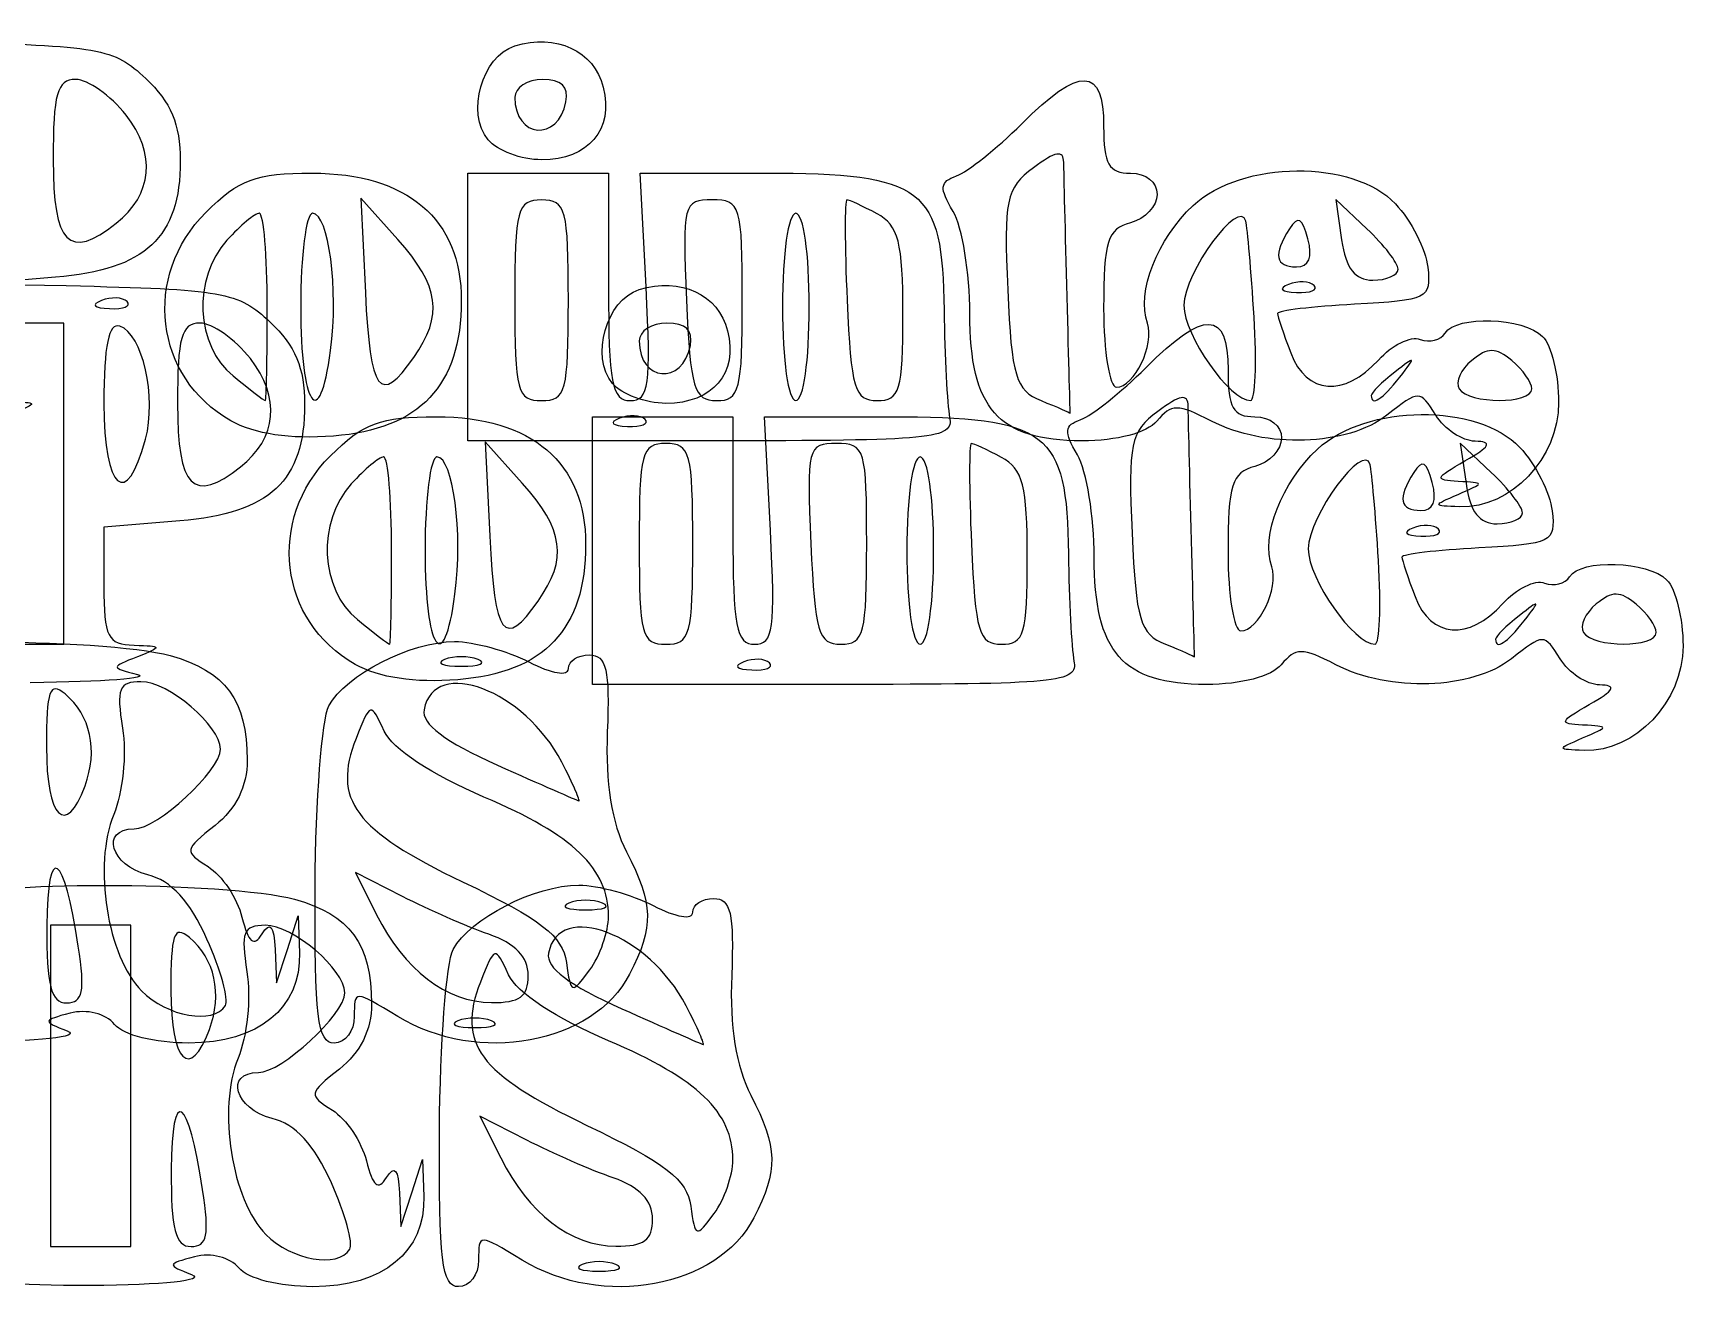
# Model space of a CAD drawing. Extents: x 0.12 to 3.39, y 0.54 to 2.4.
# Drawn here: x 1.0027 to 1.4137, y 0.6991 to 1.0169 of the extents above; entities that cross this region are included whole.
import ezdxf

# ---------------------------------------------------------------- set-up
doc = ezdxf.new("R2010")
doc.units = 0
doc.layers.get('0').update_dxf_attribs({"linetype": 'CONTINUOUS'})

msp = doc.modelspace()

# ---------------------------------------------------------------- linework, layer by layer
at = {"color": 7}
for p, q in [((1.135421, 0.999808), (1.135421, 0.999808)), ((1.116046, 0.990321), (1.116046, 0.990321)), ((1.11101, 0.948698), (1.11101, 0.982031)), ((1.11101, 0.982031), (1.12851, 0.982031)), ((1.12851, 0.982031), (1.14601, 0.982031)), ((1.14601, 0.982031), (1.14601, 0.953698)), ((1.155359, 0.953698), (1.153872, 0.982031)), ((1.153872, 0.982031), (1.184941, 0.982031)), ((1.09351, 0.965535), (1.084344, 0.975811)), ((1.084344, 0.975811), (1.08545, 0.952254)), ((1.334914, 0.968162), (1.327152, 0.975455)), ((1.327152, 0.975455), (1.328626, 0.96541)), ((1.02337, 0.969531), (1.02337, 0.969531)), ((1.320236, 0.965647), (1.320236, 0.965647)), ((1.342677, 0.958117), (1.342677, 0.958117)), ((1.008231, 0.956106), (0.989344, 0.954539)), ((1.321774, 0.954046), (1.321774, 0.954045)), ((1.026084, 0.950032), (1.026084, 0.950032)), ((1.13601, 0.950365), (1.13601, 0.950365)), ((1.179343, 0.950365), (1.179343, 0.950365)), ((1.260247, 0.951198), (1.260247, 0.951198)), ((1.061011, 0.948698), (1.06101, 0.948698)), ((1.11101, 0.915365), (1.11101, 0.948698)), ((1.11101, 0.948698), (1.11101, 0.948698)), ((1.19601, 0.948698), (1.19601, 0.948698)), ((1.219344, 0.946914), (1.219343, 0.946914)), ((1.306814, 0.946198), (1.306814, 0.946198)), ((1.01032, 0.944685), (1.00032, 0.944685)), ((1.01032, 0.904685), (1.01032, 0.944685)), ((1.076796, 0.937865), (1.076796, 0.937865)), ((1.166397, 0.939128), (1.166397, 0.939128)), ((1.097488, 0.936106), (1.097488, 0.936106)), ((1.147022, 0.929641), (1.147022, 0.929641)), ((1.343102, 0.931198), (1.343102, 0.931198)), ((1.37601, 0.92829), (1.37601, 0.92829)), ((1.141986, 0.888018), (1.141986, 0.921351)), ((1.141986, 0.921351), (1.159486, 0.921351)), ((1.155107, 0.920712), (1.155107, 0.920712)), ((1.159486, 0.921351), (1.176986, 0.921351)), ((1.176986, 0.921351), (1.176986, 0.893018)), ((1.186335, 0.893018), (1.184848, 0.921351)), ((1.184848, 0.921351), (1.215917, 0.921351)), ((1.051927, 0.920369), (1.051927, 0.920369)), ((1.030683, 0.915735), (1.030683, 0.915735)), ((1.171548, 0.915365), (1.11101, 0.915365)), ((1.124486, 0.904855), (1.11532, 0.915131)), ((1.11532, 0.915131), (1.116426, 0.891574)), ((1.36589, 0.907482), (1.358128, 0.914775)), ((1.358128, 0.914775), (1.359602, 0.90473)), ((1.054346, 0.908851), (1.054346, 0.908851)), ((1.01032, 0.864685), (1.01032, 0.904685)), ((1.01032, 0.904685), (1.01032, 0.904685)), ((1.351212, 0.904967), (1.351212, 0.904967)), ((1.357677, 0.902032), (1.357677, 0.902031)), ((1.373653, 0.897437), (1.373653, 0.897437)), ((1.039207, 0.895426), (1.02032, 0.893859)), ((1.02032, 0.893859), (1.02032, 0.879272)), ((1.35275, 0.893366), (1.35275, 0.893365)), ((1.091987, 0.888018), (1.091986, 0.888018)), ((1.141986, 0.854685), (1.141986, 0.888018)), ((1.141986, 0.888018), (1.141986, 0.888018)), ((1.166986, 0.889685), (1.166986, 0.889685)), ((1.21032, 0.889685), (1.21032, 0.889685)), ((1.226986, 0.888018), (1.226986, 0.888018)), ((1.291223, 0.890518), (1.291224, 0.890518)), ((1.25032, 0.886234), (1.25032, 0.886234)), ((1.33779, 0.885518), (1.33779, 0.885518)), ((1.107772, 0.877185), (1.107772, 0.877185)), ((1.128464, 0.875426), (1.128464, 0.875426)), ((1.374078, 0.870518), (1.374078, 0.870518)), ((1.406986, 0.86761), (1.406986, 0.86761)), ((1.00032, 0.864685), (1.01032, 0.864685)), ((1.082904, 0.859689), (1.082904, 0.859689)), ((1.11351, 0.860906), (1.11351, 0.860906)), ((1.186084, 0.860032), (1.186084, 0.860032)), ((1.202525, 0.854685), (1.141986, 0.854685)), ((1.388654, 0.841352), (1.388653, 0.841351)), ((1.13436, 0.835333), (1.13436, 0.835333)), ((1.01562, 0.829407), (1.01562, 0.829407)), ((1.094686, 0.801857), (1.082949, 0.807841)), ((1.082949, 0.807841), (1.088173, 0.797436)), ((1.072931, 0.804385), (1.072931, 0.804383)), ((1.144486, 0.800226), (1.144486, 0.800226)), ((1.016987, 0.794685), (1.006987, 0.794685)), ((1.006987, 0.794685), (1.006987, 0.754685)), ((1.026987, 0.794685), (1.016987, 0.794685)), ((1.026987, 0.754685), (1.026987, 0.794685)), ((1.06601, 0.788698), (1.068679, 0.797031)), ((1.068679, 0.797031), (1.069011, 0.787865)), ((1.14601, 0.796927), (1.14601, 0.796927)), ((1.013937, 0.789531), (1.013937, 0.789531)), ((1.062958, 0.788698), (1.063341, 0.780365)), ((1.063341, 0.780365), (1.06601, 0.788698)), ((1.12601, 0.782205), (1.12601, 0.782205)), ((1.050586, 0.774679), (1.050586, 0.774679)), ((1.165336, 0.774653), (1.165336, 0.774653)), ((1.046596, 0.768727), (1.046596, 0.768727)), ((1.116844, 0.770906), (1.116844, 0.770906)), ((1.006987, 0.754685), (1.006987, 0.714685)), ((1.026987, 0.714685), (1.026987, 0.754685)), ((1.026987, 0.754685), (1.026987, 0.754685)), ((1.125662, 0.741177), (1.113925, 0.747161)), ((1.113925, 0.747161), (1.119149, 0.736756)), ((1.103907, 0.743705), (1.103907, 0.743703)), ((1.096987, 0.728018), (1.099655, 0.736351)), ((1.099655, 0.736351), (1.099988, 0.727185)), ((1.176986, 0.736247), (1.176986, 0.736247)), ((1.044913, 0.728851), (1.044913, 0.728851)), ((1.093934, 0.728018), (1.094318, 0.719685)), ((1.094318, 0.719685), (1.096987, 0.728018)), ((1.156986, 0.721525), (1.156986, 0.721525)), ((1.006987, 0.714685), (1.016987, 0.714685)), ((1.016987, 0.714685), (1.026987, 0.714685)), ((1.081563, 0.713999), (1.081563, 0.713999)), ((1.14782, 0.710226), (1.14782, 0.710226))]:
    msp.add_line(p, q, dxfattribs=at)
for points in [[(1.122685, 1.013701), (1.132877, 1.016936), (1.142438, 1.012478), (1.144708, 1.003433)], [(0.979911, 1.014692), (1.019325, 1.013765), (1.022719, 1.013159), (1.030744, 1.005617)], [(1.116046, 0.990321), (1.110467, 0.997044), (1.114455, 1.011089), (1.122685, 1.013701)], [(1.248844, 0.994234), (1.263477, 1.008821), (1.269344, 1.008668), (1.269344, 0.993698)], [(1.013268, 1.005365), (1.008657, 1.005365), (1.007677, 1.001861), (1.007677, 0.985365)], [(1.025827, 0.996508), (1.021995, 1.001379), (1.016344, 1.005365), (1.013268, 1.005365)], [(1.030744, 1.005617), (1.036995, 0.999743), (1.039344, 0.994153), (1.039344, 0.985153)], [(1.129588, 1.005365), (1.125787, 1.005365), (1.122677, 1.003365), (1.122677, 1.00092)], [(1.144708, 1.003433), (1.147358, 0.992873), (1.140973, 0.985365), (1.129344, 0.985365)], [(1.135421, 0.999808), (1.136148, 1.003555), (1.134248, 1.005365), (1.129588, 1.005365)], [(1.122677, 1.00092), (1.122677, 0.990711), (1.133474, 0.989769), (1.135421, 0.999808)], [(1.02337, 0.969531), (1.032459, 0.976677), (1.03339, 0.986893), (1.025827, 0.996508)], [(1.232677, 0.981336), (1.235427, 0.982308), (1.242702, 0.988112), (1.248844, 0.994234)], [(1.269344, 0.993698), (1.269344, 0.984254), (1.270613, 0.982032), (1.27601, 0.982032)], [(1.129344, 0.985365), (1.124292, 0.985365), (1.118309, 0.987595), (1.116046, 0.990321)], [(1.259414, 0.984687), (1.259358, 0.987847), (1.257327, 0.987492), (1.251844, 0.983365)], [(1.007677, 0.985365), (1.007677, 0.964233), (1.011597, 0.960277), (1.02337, 0.969531)], [(1.039344, 0.985153), (1.039344, 0.96601), (1.030734, 0.957972), (1.008231, 0.956106)], [(1.251844, 0.983365), (1.245041, 0.978246), (1.244446, 0.975423), (1.245447, 0.953002)], [(1.260247, 0.951198), (1.259827, 0.96724), (1.259453, 0.98231), (1.259414, 0.984687)], [(1.291632, 0.973982), (1.303815, 0.985273), (1.331582, 0.985509), (1.342009, 0.974409)], [(1.045754, 0.972288), (1.053925, 0.980459), (1.058187, 0.982031), (1.072165, 0.982031)], [(1.072165, 0.982031), (1.095934, 0.982031), (1.109344, 0.97057), (1.109344, 0.950254)], [(1.184941, 0.982031), (1.224613, 0.982031), (1.229223, 0.978504), (1.229598, 0.947865)], [(1.231844, 0.972512), (1.228385, 0.97837), (1.228526, 0.979869), (1.232677, 0.981336)], [(1.27601, 0.982032), (1.279888, 0.982032), (1.282677, 0.979809), (1.282677, 0.976719)], [(1.129344, 0.975365), (1.123269, 0.975365), (1.122677, 0.973143), (1.122677, 0.950365)], [(1.13601, 0.950365), (1.13601, 0.973143), (1.135418, 0.975365), (1.129344, 0.975365)], [(1.171843, 0.975373), (1.164634, 0.975379), (1.164386, 0.974411), (1.16544, 0.950373)], [(1.179343, 0.950365), (1.179343, 0.974066), (1.178953, 0.975365), (1.171843, 0.975373)], [(1.205396, 0.975373), (1.204817, 0.975376), (1.204837, 0.964127), (1.20544, 0.950373)], [(1.212896, 0.971914), (1.20935, 0.973812), (1.205975, 0.975368), (1.205396, 0.975373)], [(1.282677, 0.976719), (1.282677, 0.973798), (1.279677, 0.970623), (1.27601, 0.969664)], [(1.304749, 0.970088), (1.303213, 0.976132), (1.289344, 0.957253), (1.289344, 0.949118)], [(1.342009, 0.974409), (1.345948, 0.970217), (1.349584, 0.963092), (1.35009, 0.958576)], [(1.051927, 0.920369), (1.032874, 0.931111), (1.029867, 0.956401), (1.045754, 0.972288)], [(1.059027, 0.972031), (1.057936, 0.972031), (1.054311, 0.969012), (1.050971, 0.965322)], [(1.06101, 0.948698), (1.06101, 0.961531), (1.060118, 0.972031), (1.059027, 0.972031)], [(1.072299, 0.972031), (1.070673, 0.972031), (1.069344, 0.961531), (1.069344, 0.948698)], [(1.076796, 0.937865), (1.078823, 0.953097), (1.07633, 0.972031), (1.072299, 0.972031)], [(1.192677, 0.972031), (1.190772, 0.972031), (1.189343, 0.962031), (1.189343, 0.948698)], [(1.19601, 0.948698), (1.19601, 0.962031), (1.194582, 0.972031), (1.192677, 0.972031)], [(1.219343, 0.946914), (1.219343, 0.964808), (1.21825, 0.969049), (1.212896, 0.971914)], [(1.23601, 0.947077), (1.23601, 0.957185), (1.234135, 0.968631), (1.231844, 0.972512)], [(1.280234, 0.944675), (1.277502, 0.952313), (1.282715, 0.965719), (1.291632, 0.973982)], [(1.306814, 0.946198), (1.306105, 0.957656), (1.305177, 0.968407), (1.304749, 0.970088)], [(1.320236, 0.965647), (1.318854, 0.970929), (1.317743, 0.971529), (1.315599, 0.968147)], [(1.27601, 0.969664), (1.270296, 0.96817), (1.269344, 0.965117), (1.269344, 0.948309)], [(1.315599, 0.968147), (1.311492, 0.961669), (1.312048, 0.958698), (1.317365, 0.958698)], [(1.342677, 0.958117), (1.342677, 0.959631), (1.339184, 0.964151), (1.334914, 0.968162)], [(1.050971, 0.965322), (1.04237, 0.955817), (1.043121, 0.939099), (1.052491, 0.931512)], [(1.097488, 0.936106), (1.104912, 0.946706), (1.103949, 0.953834), (1.09351, 0.965535)], [(1.317365, 0.958698), (1.320475, 0.958698), (1.321441, 0.961037), (1.320236, 0.965647)], [(1.328626, 0.96541), (1.329668, 0.958309), (1.331944, 0.955365), (1.336388, 0.955365)], [(1.35009, 0.958576), (1.350962, 0.950793), (1.350012, 0.950313), (1.331844, 0.949365)], [(1.336388, 0.955365), (1.339847, 0.955365), (1.342677, 0.956603), (1.342677, 0.958117)], [(0.973654, 0.951564), (0.970126, 0.953993), (0.981092, 0.954714), (1.010887, 0.954012)], [(1.010887, 0.954012), (1.050301, 0.953085), (1.053695, 0.952479), (1.061721, 0.944937)], [(1.14601, 0.953698), (1.14601, 0.929764), (1.146851, 0.925365), (1.151428, 0.925365)], [(1.151428, 0.925365), (1.156122, 0.925365), (1.156647, 0.929154), (1.155359, 0.953698)], [(1.153661, 0.953021), (1.163853, 0.956256), (1.173414, 0.951798), (1.175684, 0.942753)], [(1.315385, 0.954309), (1.312726, 0.953244), (1.313516, 0.952455), (1.317399, 0.952295)], [(1.321774, 0.954045), (1.320666, 0.955153), (1.317791, 0.955271), (1.315385, 0.954309)], [(1.317399, 0.952295), (1.320913, 0.95215), (1.322882, 0.952938), (1.321774, 0.954046)], [(1.019695, 0.950295), (1.017036, 0.949231), (1.017826, 0.948441), (1.021709, 0.948281)], [(1.026084, 0.950032), (1.024976, 0.95114), (1.022101, 0.951258), (1.019695, 0.950295)], [(1.021709, 0.948281), (1.025223, 0.948137), (1.027191, 0.948925), (1.026084, 0.950032)], [(1.109344, 0.950254), (1.109344, 0.929168), (1.099015, 0.918241), (1.077481, 0.916546)], [(1.08545, 0.952254), (1.086621, 0.927345), (1.089059, 0.924073), (1.097488, 0.936106)], [(1.122677, 0.950365), (1.122677, 0.927587), (1.123269, 0.925365), (1.129344, 0.925365)], [(1.129344, 0.925365), (1.135418, 0.925365), (1.13601, 0.927587), (1.13601, 0.950365)], [(1.147022, 0.929641), (1.141443, 0.936364), (1.145431, 0.950409), (1.153661, 0.953021)], [(1.16544, 0.950373), (1.166408, 0.92831), (1.167291, 0.925365), (1.17294, 0.925365)], [(1.17294, 0.925365), (1.178686, 0.925365), (1.179343, 0.92793), (1.179343, 0.950365)], [(1.20544, 0.950373), (1.206408, 0.92831), (1.207291, 0.925365), (1.21294, 0.925365)], [(1.245447, 0.953002), (1.246416, 0.931302), (1.247434, 0.927927), (1.253781, 0.925369)], [(1.26101, 0.922243), (1.26101, 0.922126), (1.260667, 0.935156), (1.260247, 0.951198)], [(1.060546, 0.925365), (1.060802, 0.925365), (1.061011, 0.935865), (1.061011, 0.948698)], [(1.069344, 0.948698), (1.069344, 0.923848), (1.074025, 0.917043), (1.076796, 0.937865)], [(1.189343, 0.948698), (1.189343, 0.935365), (1.190772, 0.925365), (1.192677, 0.925365)], [(1.192677, 0.925365), (1.194582, 0.925365), (1.19601, 0.935365), (1.19601, 0.948698)], [(1.21294, 0.925365), (1.218596, 0.925365), (1.219344, 0.927882), (1.219344, 0.946914)], [(1.229598, 0.947865), (1.229738, 0.936406), (1.230356, 0.924406), (1.23097, 0.921198)], [(1.263935, 0.915365), (1.243083, 0.915365), (1.23601, 0.923397), (1.23601, 0.947077)], [(1.269344, 0.948309), (1.269344, 0.937523), (1.270791, 0.928698), (1.27256, 0.928698)], [(1.27982, 0.933554), (1.294454, 0.948141), (1.30032, 0.947988), (1.30032, 0.933018)], [(1.289344, 0.949118), (1.289344, 0.941595), (1.300705, 0.925365), (1.305971, 0.925365)], [(1.305971, 0.925365), (1.307143, 0.925365), (1.307523, 0.93474), (1.306814, 0.946198)], [(1.331844, 0.949365), (1.321302, 0.948815), (1.312677, 0.947788), (1.312677, 0.947082)], [(1.312677, 0.947082), (1.312677, 0.946377), (1.31414, 0.941951), (1.315928, 0.937249)], [(1.354433, 0.942177), (1.357226, 0.946695), (1.373906, 0.946136), (1.378677, 0.941365)], [(1.024305, 0.943912), (1.021501, 0.944846), (1.02032, 0.939148), (1.02032, 0.924685)], [(1.030683, 0.915735), (1.033511, 0.92631), (1.029953, 0.942029), (1.024305, 0.943912)], [(1.044244, 0.944685), (1.039633, 0.944685), (1.038653, 0.941181), (1.038653, 0.924685)], [(1.056803, 0.935828), (1.052971, 0.940699), (1.04732, 0.944685), (1.044244, 0.944685)], [(1.061721, 0.944937), (1.067971, 0.939063), (1.07032, 0.933473), (1.07032, 0.924473)], [(1.160564, 0.944685), (1.156763, 0.944685), (1.153653, 0.942685), (1.153653, 0.94024)], [(1.175684, 0.942753), (1.178334, 0.932193), (1.17195, 0.924685), (1.16032, 0.924685)], [(1.166397, 0.939128), (1.167124, 0.942875), (1.165224, 0.944685), (1.160564, 0.944685)], [(1.27256, 0.928698), (1.276977, 0.928698), (1.28212, 0.939404), (1.280234, 0.944675)], [(1.337783, 0.935483), (1.34116, 0.939214), (1.345844, 0.941529), (1.348193, 0.940628)], [(1.348193, 0.940628), (1.350542, 0.939727), (1.35335, 0.940424), (1.354433, 0.942177)], [(1.378677, 0.941365), (1.380877, 0.939165), (1.382677, 0.931774), (1.382677, 0.92494)], [(1.153653, 0.94024), (1.153653, 0.930031), (1.164451, 0.929089), (1.166397, 0.939128)], [(1.315928, 0.937249), (1.319866, 0.92689), (1.329316, 0.926126), (1.337783, 0.935483)], [(1.37101, 0.935365), (1.367039, 0.93866), (1.364989, 0.938667), (1.361047, 0.935398)], [(1.054346, 0.908851), (1.063436, 0.915997), (1.064366, 0.926213), (1.056803, 0.935828)], [(1.263653, 0.920656), (1.266403, 0.921628), (1.273678, 0.927432), (1.27982, 0.933554)], [(1.30032, 0.933018), (1.30032, 0.923574), (1.30159, 0.921352), (1.306986, 0.921352)], [(1.343102, 0.931198), (1.347248, 0.936485), (1.34713, 0.936603), (1.341844, 0.932457)], [(1.361047, 0.935398), (1.358317, 0.933133), (1.356906, 0.929949), (1.35791, 0.928323)], [(1.37601, 0.92829), (1.37601, 0.929899), (1.37376, 0.933082), (1.37101, 0.935365)], [(1.052491, 0.931512), (1.056666, 0.928131), (1.060291, 0.925365), (1.060546, 0.925365)], [(1.16032, 0.924685), (1.155269, 0.924685), (1.149285, 0.926915), (1.147022, 0.929641)], [(1.341844, 0.932457), (1.338635, 0.92994), (1.33601, 0.927315), (1.33601, 0.926623)], [(1.33601, 0.926623), (1.33601, 0.92388), (1.338747, 0.925646), (1.343102, 0.931198)], [(0.996844, 0.92513), (1.003954, 0.924908), (1.003997, 0.924758), (0.997678, 0.922246)], [(1.253781, 0.925369), (1.257757, 0.923766), (1.26101, 0.922359), (1.26101, 0.922243)], [(1.29039, 0.924007), (1.290335, 0.927167), (1.288303, 0.926812), (1.28282, 0.922685)], [(1.322608, 0.913302), (1.334791, 0.924593), (1.362558, 0.924829), (1.372985, 0.913729)], [(1.352066, 0.921771), (1.34812, 0.92809), (1.347955, 0.92809), (1.339922, 0.921771)], [(1.35791, 0.928323), (1.360279, 0.924491), (1.37601, 0.924464), (1.37601, 0.92829)], [(1.382677, 0.92494), (1.382677, 0.911056), (1.370801, 0.898509), (1.358061, 0.898933)], [(1.02032, 0.924685), (1.02032, 0.902994), (1.025971, 0.898114), (1.030683, 0.915735)], [(1.038653, 0.924685), (1.038653, 0.903553), (1.042574, 0.899597), (1.054346, 0.908851)], [(1.07032, 0.924473), (1.07032, 0.90533), (1.06171, 0.897292), (1.039207, 0.895426)], [(1.07673, 0.911608), (1.084901, 0.919779), (1.089164, 0.921351), (1.103141, 0.921351)], [(1.103141, 0.921351), (1.12691, 0.921351), (1.14032, 0.90989), (1.14032, 0.889574)], [(1.148719, 0.920975), (1.146059, 0.919911), (1.146849, 0.919121), (1.150732, 0.918961)], [(1.155107, 0.920712), (1.154, 0.92182), (1.151125, 0.921938), (1.148719, 0.920975)], [(1.150732, 0.918961), (1.154246, 0.918817), (1.156215, 0.919605), (1.155107, 0.920712)], [(1.23097, 0.921198), (1.232, 0.915816), (1.227407, 0.915365), (1.171548, 0.915365)], [(1.215917, 0.921351), (1.255589, 0.921351), (1.2602, 0.917824), (1.260575, 0.887185)], [(1.26282, 0.911832), (1.259361, 0.91769), (1.259502, 0.919189), (1.263653, 0.920656)], [(1.28282, 0.922685), (1.276017, 0.917566), (1.275422, 0.914743), (1.276424, 0.892322)], [(1.29618, 0.920277), (1.287812, 0.924604), (1.286195, 0.924604), (1.282604, 0.920277)], [(1.291224, 0.890518), (1.290804, 0.90656), (1.290429, 0.92163), (1.29039, 0.924007)], [(1.339922, 0.921771), (1.330108, 0.914052), (1.309574, 0.91335), (1.29618, 0.920277)], [(1.306986, 0.921352), (1.310864, 0.921352), (1.313653, 0.919129), (1.313653, 0.916039)], [(1.361872, 0.915247), (1.358679, 0.915313), (1.354266, 0.918247), (1.352066, 0.921771)], [(1.077481, 0.916546), (1.066708, 0.915698), (1.057868, 0.91702), (1.051927, 0.920369)], [(1.282604, 0.920277), (1.280149, 0.917319), (1.272724, 0.915365), (1.263935, 0.915365)], [(1.16032, 0.914685), (1.154246, 0.914685), (1.153653, 0.912463), (1.153653, 0.889685)], [(1.166986, 0.889685), (1.166986, 0.912463), (1.166394, 0.914685), (1.16032, 0.914685)], [(1.20282, 0.914693), (1.19561, 0.914699), (1.195362, 0.913731), (1.196416, 0.889693)], [(1.21032, 0.889685), (1.21032, 0.913386), (1.20993, 0.914685), (1.20282, 0.914693)], [(1.236372, 0.914693), (1.235793, 0.914696), (1.235813, 0.903447), (1.236417, 0.889693)], [(1.243872, 0.911234), (1.240326, 0.913132), (1.236951, 0.914688), (1.236372, 0.914693)], [(1.313653, 0.916039), (1.313653, 0.913118), (1.310653, 0.909943), (1.306986, 0.908984)], [(1.311211, 0.883995), (1.308478, 0.891633), (1.313691, 0.905039), (1.322608, 0.913302)], [(1.335726, 0.909408), (1.33419, 0.915452), (1.32032, 0.896573), (1.32032, 0.888438)], [(1.359344, 0.910365), (1.365663, 0.913977), (1.366274, 0.915157), (1.361872, 0.915247)], [(1.372985, 0.913729), (1.376924, 0.909537), (1.38056, 0.902412), (1.381066, 0.897896)], [(1.082904, 0.859689), (1.06385, 0.870431), (1.060843, 0.895721), (1.07673, 0.911608)], [(1.090003, 0.911351), (1.088912, 0.911351), (1.085287, 0.908332), (1.081947, 0.904642)], [(1.091986, 0.888018), (1.091986, 0.900851), (1.091094, 0.911351), (1.090003, 0.911351)], [(1.103275, 0.911351), (1.10165, 0.911351), (1.10032, 0.900851), (1.10032, 0.888018)], [(1.107772, 0.877185), (1.109799, 0.892417), (1.107307, 0.911351), (1.103275, 0.911351)], [(1.223653, 0.911351), (1.221748, 0.911351), (1.22032, 0.901351), (1.22032, 0.888018)], [(1.226986, 0.888018), (1.226986, 0.901351), (1.225558, 0.911351), (1.223653, 0.911351)], [(1.25032, 0.886234), (1.25032, 0.904128), (1.249226, 0.908369), (1.243872, 0.911234)], [(1.266986, 0.886397), (1.266986, 0.896505), (1.265111, 0.907951), (1.26282, 0.911832)], [(1.306986, 0.908984), (1.301273, 0.90749), (1.30032, 0.904437), (1.30032, 0.887629)], [(1.33779, 0.885518), (1.337082, 0.896976), (1.336153, 0.907727), (1.335726, 0.909408)], [(1.351212, 0.904967), (1.34983, 0.910249), (1.348719, 0.910849), (1.346575, 0.907467)], [(1.357677, 0.905249), (1.351684, 0.905565), (1.351853, 0.906083), (1.359344, 0.910365)], [(1.081947, 0.904642), (1.073346, 0.895137), (1.074097, 0.878419), (1.083467, 0.870832)], [(1.128464, 0.875426), (1.135888, 0.886026), (1.134925, 0.893154), (1.124486, 0.904855)], [(1.346575, 0.907467), (1.342469, 0.900989), (1.343024, 0.898018), (1.348341, 0.898018)], [(1.348341, 0.898018), (1.351451, 0.898018), (1.352417, 0.900357), (1.351212, 0.904967)], [(1.357677, 0.902031), (1.364344, 0.904896), (1.364344, 0.904896), (1.357677, 0.905249)], [(1.359602, 0.90473), (1.360644, 0.897629), (1.36292, 0.894685), (1.367365, 0.894685)], [(1.373653, 0.897437), (1.373653, 0.898951), (1.37016, 0.903471), (1.36589, 0.907482)], [(1.358061, 0.898933), (1.351168, 0.899162), (1.351159, 0.89923), (1.357677, 0.902032)], [(1.381066, 0.897896), (1.381939, 0.890113), (1.380989, 0.889633), (1.36282, 0.888685)], [(1.367365, 0.894685), (1.370823, 0.894685), (1.373653, 0.895923), (1.373653, 0.897437)], [(1.176986, 0.893018), (1.176986, 0.869084), (1.177828, 0.864685), (1.182404, 0.864685)], [(1.182404, 0.864685), (1.187098, 0.864685), (1.187624, 0.868474), (1.186335, 0.893018)], [(1.276424, 0.892322), (1.277393, 0.870622), (1.278411, 0.867247), (1.284757, 0.864689)], [(1.346361, 0.893629), (1.343702, 0.892564), (1.344492, 0.891775), (1.348375, 0.891615)], [(1.35275, 0.893365), (1.351643, 0.894473), (1.348768, 0.894591), (1.346361, 0.893629)], [(1.348375, 0.891615), (1.351889, 0.89147), (1.353858, 0.892258), (1.35275, 0.893366)], [(1.091522, 0.864685), (1.091778, 0.864685), (1.091987, 0.875185), (1.091987, 0.888018)], [(1.10032, 0.888018), (1.10032, 0.863168), (1.105001, 0.856363), (1.107772, 0.877185)], [(1.14032, 0.889574), (1.14032, 0.868488), (1.129991, 0.857561), (1.108457, 0.855866)], [(1.116426, 0.891574), (1.117597, 0.866665), (1.120036, 0.863393), (1.128464, 0.875426)], [(1.153653, 0.889685), (1.153653, 0.866907), (1.154245, 0.864685), (1.16032, 0.864685)], [(1.16032, 0.864685), (1.166394, 0.864685), (1.166986, 0.866907), (1.166986, 0.889685)], [(1.196416, 0.889693), (1.197384, 0.86763), (1.198267, 0.864685), (1.203916, 0.864685)], [(1.203916, 0.864685), (1.209663, 0.864685), (1.21032, 0.86725), (1.21032, 0.889685)], [(1.22032, 0.888018), (1.22032, 0.874685), (1.221748, 0.864685), (1.223653, 0.864685)], [(1.223653, 0.864685), (1.225558, 0.864685), (1.226986, 0.874685), (1.226986, 0.888018)], [(1.236417, 0.889693), (1.237384, 0.86763), (1.238268, 0.864685), (1.243917, 0.864685)], [(1.291986, 0.861563), (1.291986, 0.861446), (1.291643, 0.874476), (1.291223, 0.890518)], [(1.32032, 0.888438), (1.32032, 0.880915), (1.331681, 0.864685), (1.336947, 0.864685)], [(1.36282, 0.888685), (1.352278, 0.888135), (1.343653, 0.887108), (1.343653, 0.886402)], [(1.243917, 0.864685), (1.249572, 0.864685), (1.25032, 0.867202), (1.25032, 0.886234)], [(1.260575, 0.887185), (1.260715, 0.875726), (1.261333, 0.863726), (1.261946, 0.860518)], [(1.294912, 0.854685), (1.274059, 0.854685), (1.266986, 0.862717), (1.266986, 0.886397)], [(1.30032, 0.887629), (1.30032, 0.876843), (1.301767, 0.868018), (1.303536, 0.868018)], [(1.303536, 0.868018), (1.307953, 0.868018), (1.313096, 0.878724), (1.311211, 0.883995)], [(1.336947, 0.864685), (1.338119, 0.864685), (1.338499, 0.87406), (1.33779, 0.885518)], [(1.343653, 0.886402), (1.343653, 0.885697), (1.345116, 0.881271), (1.346904, 0.876569)], [(1.38541, 0.881497), (1.388202, 0.886015), (1.404882, 0.885456), (1.409653, 0.880685)], [(1.368759, 0.874803), (1.372136, 0.878534), (1.376821, 0.880849), (1.379169, 0.879948)], [(1.379169, 0.879948), (1.381518, 0.879047), (1.384326, 0.879744), (1.38541, 0.881497)], [(1.409653, 0.880685), (1.411853, 0.878485), (1.413653, 0.871094), (1.413653, 0.86426)], [(1.02032, 0.879272), (1.02032, 0.866436), (1.02122, 0.864657), (1.02782, 0.86445)], [(1.346904, 0.876569), (1.350842, 0.86621), (1.360292, 0.865446), (1.368759, 0.874803)], [(1.374078, 0.870518), (1.378224, 0.875805), (1.378107, 0.875923), (1.37282, 0.871777)], [(1.401986, 0.874685), (1.398015, 0.87798), (1.395965, 0.877987), (1.392023, 0.874718)], [(1.37282, 0.871777), (1.369611, 0.86926), (1.366986, 0.866635), (1.366986, 0.865943)], [(1.392023, 0.874718), (1.389293, 0.872453), (1.387882, 0.869269), (1.388886, 0.867643)], [(1.406986, 0.86761), (1.406986, 0.869219), (1.404736, 0.872402), (1.401986, 0.874685)], [(1.083467, 0.870832), (1.087642, 0.867451), (1.091267, 0.864685), (1.091522, 0.864685)], [(1.366986, 0.865943), (1.366986, 0.8632), (1.369724, 0.864966), (1.374078, 0.870518)], [(1.383042, 0.861091), (1.379096, 0.86741), (1.378931, 0.86741), (1.370898, 0.861091)], [(1.388886, 0.867643), (1.391255, 0.863811), (1.406986, 0.863784), (1.406986, 0.86761)], [(0.959344, 0.862031), (0.952393, 0.866523), (1.020559, 0.866379), (1.036804, 0.861867)], [(1.02782, 0.86445), (1.03493, 0.864228), (1.034973, 0.864078), (1.028654, 0.861566)], [(1.076358, 0.849349), (1.080499, 0.857086), (1.096688, 0.865365), (1.107677, 0.865365)], [(1.107677, 0.865365), (1.112442, 0.865365), (1.120767, 0.863076), (1.126176, 0.860279)], [(1.284757, 0.864689), (1.288733, 0.863086), (1.291986, 0.861679), (1.291986, 0.861563)], [(1.327156, 0.859597), (1.318788, 0.863924), (1.317172, 0.863924), (1.31358, 0.859597)], [(1.413653, 0.86426), (1.413653, 0.850376), (1.401778, 0.837829), (1.389037, 0.838253)], [(1.028654, 0.861566), (1.021987, 0.858917), (1.021987, 0.858917), (1.028654, 0.857187)], [(1.036804, 0.861867), (1.05065, 0.858022), (1.05601, 0.850754), (1.05601, 0.835826)], [(1.108457, 0.855866), (1.097684, 0.855018), (1.088845, 0.85634), (1.082904, 0.859689)], [(1.13436, 0.835333), (1.125111, 0.853218), (1.102657, 0.861776), (1.100081, 0.848398)], [(1.105177, 0.860906), (1.102885, 0.859981), (1.10476, 0.859224), (1.109344, 0.859224)], [(1.11351, 0.860906), (1.111219, 0.86183), (1.107469, 0.86183), (1.105177, 0.860906)], [(1.109344, 0.859224), (1.113927, 0.859224), (1.115802, 0.859981), (1.11351, 0.860906)], [(1.126176, 0.860279), (1.131813, 0.857364), (1.13601, 0.856653), (1.13601, 0.858613)], [(1.13601, 0.858613), (1.13601, 0.860493), (1.138366, 0.862031), (1.141246, 0.862031)], [(1.141246, 0.862031), (1.145487, 0.862031), (1.146336, 0.85839), (1.145713, 0.842865)], [(1.179695, 0.860295), (1.177036, 0.859231), (1.177825, 0.858441), (1.181709, 0.858281)], [(1.186084, 0.860032), (1.184976, 0.86114), (1.182101, 0.861258), (1.179695, 0.860295)], [(1.181709, 0.858281), (1.185223, 0.858137), (1.187191, 0.858925), (1.186084, 0.860032)], [(1.261946, 0.860518), (1.262976, 0.855136), (1.258384, 0.854685), (1.202525, 0.854685)], [(1.31358, 0.859597), (1.311125, 0.856639), (1.3037, 0.854685), (1.294912, 0.854685)], [(1.370898, 0.861091), (1.361085, 0.853372), (1.340551, 0.85267), (1.327156, 0.859597)], [(1.392848, 0.854567), (1.389655, 0.854633), (1.385243, 0.857567), (1.383042, 0.861091)], [(1.028654, 0.857187), (1.03232, 0.856236), (1.02032, 0.855307), (1.001987, 0.855122)], [(1.01065, 0.85233), (1.006789, 0.855535), (1.00601, 0.853317), (1.00601, 0.839106)], [(1.029553, 0.855365), (1.024041, 0.855365), (1.023372, 0.853665), (1.02498, 0.843753)], [(1.049344, 0.838547), (1.049344, 0.844379), (1.036417, 0.855365), (1.029553, 0.855365)], [(1.01562, 0.829407), (1.018892, 0.838252), (1.016979, 0.847078), (1.01065, 0.85233)], [(1.39032, 0.849685), (1.396639, 0.853297), (1.39725, 0.854477), (1.392848, 0.854567)], [(1.072931, 0.804383), (1.073066, 0.825843), (1.074608, 0.846078), (1.076358, 0.849349)], [(1.090128, 0.84306), (1.086765, 0.8503), (1.086703, 0.850284), (1.083134, 0.841231)], [(1.100081, 0.848398), (1.099395, 0.84484), (1.105226, 0.840435), (1.118376, 0.834576)], [(1.388653, 0.844569), (1.38266, 0.844885), (1.382829, 0.845403), (1.39032, 0.849685)], [(1.02498, 0.843753), (1.026017, 0.837367), (1.025025, 0.827703), (1.022779, 0.822278)], [(1.114995, 0.826629), (1.102018, 0.832145), (1.092178, 0.838646), (1.090128, 0.84306)], [(1.145713, 0.842865), (1.145205, 0.830207), (1.146823, 0.820076), (1.150477, 0.81303)], [(1.388653, 0.841351), (1.39532, 0.844216), (1.39532, 0.844216), (1.388653, 0.844569)], [(1.00601, 0.839106), (1.00601, 0.821385), (1.010847, 0.816504), (1.01562, 0.829407)], [(1.027828, 0.818698), (1.033628, 0.818698), (1.049344, 0.833196), (1.049344, 0.838547)], [(1.083134, 0.841231), (1.077121, 0.825978), (1.082731, 0.818428), (1.109667, 0.805522)], [(1.389037, 0.838253), (1.382144, 0.838482), (1.382135, 0.83855), (1.388654, 0.841352)], [(1.05601, 0.835826), (1.05601, 0.829259), (1.05327, 0.823693), (1.047994, 0.819544)], [(1.118376, 0.834576), (1.128991, 0.829847), (1.13809, 0.82584), (1.138596, 0.825671)], [(1.138596, 0.825671), (1.139101, 0.825502), (1.137195, 0.829851), (1.13436, 0.835333)], [(1.14601, 0.796927), (1.14601, 0.808804), (1.137292, 0.817153), (1.114995, 0.826629)], [(1.022779, 0.822278), (1.017585, 0.809739), (1.021189, 0.786853), (1.029696, 0.778346)], [(1.031226, 0.807275), (1.022027, 0.809584), (1.019316, 0.818698), (1.027828, 0.818698)], [(1.047994, 0.819544), (1.040306, 0.813495), (1.040235, 0.813078), (1.046261, 0.809315)], [(1.013937, 0.789531), (1.010364, 0.813057), (1.006224, 0.815702), (1.006112, 0.794531)], [(1.150477, 0.81303), (1.157245, 0.799981), (1.157389, 0.794368), (1.15126, 0.782515)], [(0.99032, 0.801351), (0.983369, 0.805843), (1.051535, 0.805699), (1.067781, 0.801187)], [(1.045999, 0.791228), (1.041741, 0.800738), (1.037074, 0.805807), (1.031226, 0.807275)], [(1.046261, 0.809315), (1.049716, 0.807157), (1.053522, 0.801493), (1.054717, 0.796728)], [(1.077682, 0.765366), (1.073514, 0.765366), (1.072727, 0.771832), (1.072931, 0.804385)], [(1.116216, 0.792459), (1.11083, 0.794337), (1.101141, 0.798566), (1.094686, 0.801857)], [(1.107335, 0.788669), (1.111475, 0.796406), (1.127664, 0.804685), (1.138653, 0.804685)], [(1.109667, 0.805522), (1.129305, 0.796112), (1.134581, 0.792014), (1.135507, 0.785449)], [(1.138653, 0.804685), (1.143419, 0.804685), (1.151743, 0.802396), (1.157152, 0.799599)], [(1.067781, 0.801187), (1.081626, 0.797342), (1.086986, 0.790074), (1.086986, 0.775146)], [(1.088173, 0.797436), (1.095121, 0.783598), (1.105636, 0.77553), (1.116844, 0.775439)], [(1.165336, 0.774653), (1.156087, 0.792538), (1.133633, 0.801096), (1.131057, 0.787718)], [(1.136153, 0.800226), (1.133861, 0.799301), (1.135736, 0.798544), (1.14032, 0.798544)], [(1.144486, 0.800226), (1.142195, 0.80115), (1.138445, 0.80115), (1.136153, 0.800226)], [(1.14032, 0.798544), (1.144903, 0.798544), (1.146778, 0.799301), (1.144486, 0.800226)], [(1.157152, 0.799599), (1.162789, 0.796684), (1.166986, 0.795973), (1.166986, 0.797933)], [(1.166986, 0.797933), (1.166986, 0.799813), (1.169343, 0.801351), (1.172222, 0.801351)], [(1.172222, 0.801351), (1.176463, 0.801351), (1.177312, 0.79771), (1.176689, 0.782185)], [(1.006112, 0.794531), (1.006034, 0.779605), (1.007125, 0.775365), (1.01105, 0.775365)], [(1.041626, 0.79165), (1.037765, 0.794855), (1.036986, 0.792637), (1.036986, 0.778426)], [(1.060529, 0.794685), (1.055017, 0.794685), (1.054348, 0.792985), (1.055957, 0.783073)], [(1.054717, 0.796728), (1.056324, 0.790329), (1.057634, 0.789236), (1.059733, 0.792548)], [(1.059733, 0.792548), (1.061763, 0.795751), (1.062684, 0.794651), (1.062958, 0.788698)], [(1.08032, 0.777867), (1.08032, 0.783699), (1.067393, 0.794685), (1.060529, 0.794685)], [(1.14134, 0.783586), (1.143909, 0.787098), (1.14601, 0.793102), (1.14601, 0.796927)], [(1.01105, 0.775365), (1.015094, 0.775365), (1.015664, 0.778163), (1.013937, 0.789531)], [(1.046596, 0.768727), (1.049868, 0.777572), (1.047955, 0.786398), (1.041626, 0.79165)], [(1.050586, 0.774679), (1.051486, 0.776135), (1.049422, 0.783582), (1.045999, 0.791228)], [(1.121104, 0.78238), (1.117741, 0.78962), (1.117679, 0.789604), (1.11411, 0.780551)], [(1.12601, 0.782205), (1.12601, 0.786776), (1.122762, 0.790177), (1.116216, 0.792459)], [(1.069011, 0.787865), (1.06951, 0.774087), (1.058814, 0.765365), (1.041418, 0.765365)], [(1.103907, 0.743703), (1.104042, 0.765163), (1.105584, 0.785398), (1.107335, 0.788669)], [(1.131057, 0.787718), (1.130372, 0.78416), (1.136202, 0.779755), (1.149352, 0.773896)], [(1.135507, 0.785449), (1.136625, 0.77752), (1.136852, 0.777447), (1.14134, 0.783586)], [(1.055957, 0.783073), (1.056993, 0.776687), (1.056001, 0.767023), (1.053755, 0.761598)], [(1.15126, 0.782515), (1.142221, 0.765034), (1.113506, 0.759804), (1.09351, 0.771995)], [(1.116844, 0.775439), (1.12389, 0.775383), (1.12601, 0.776947), (1.12601, 0.782205)], [(1.145971, 0.765949), (1.132994, 0.771465), (1.123155, 0.777966), (1.121104, 0.78238)], [(1.176689, 0.782185), (1.176181, 0.769527), (1.177799, 0.759396), (1.181453, 0.75235)], [(1.029696, 0.778346), (1.03613, 0.771912), (1.047629, 0.769893), (1.050586, 0.774679)], [(1.036986, 0.778426), (1.036986, 0.760705), (1.041823, 0.755824), (1.046596, 0.768727)], [(1.058805, 0.758018), (1.064605, 0.758018), (1.08032, 0.772516), (1.08032, 0.777867)], [(1.09351, 0.771995), (1.082708, 0.778581), (1.082677, 0.778581), (1.082677, 0.771984)], [(1.11411, 0.780551), (1.108098, 0.765298), (1.113707, 0.757748), (1.140644, 0.744842)], [(1.0119, 0.772794), (1.004994, 0.770988), (1.004965, 0.770808), (1.011189, 0.768372)], [(1.022963, 0.770021), (1.020723, 0.772719), (1.016072, 0.773885), (1.0119, 0.772794)], [(1.086986, 0.775146), (1.086986, 0.768579), (1.084246, 0.763013), (1.078971, 0.758864)], [(1.149352, 0.773896), (1.159968, 0.769167), (1.169067, 0.76516), (1.169572, 0.764991)], [(1.169572, 0.764991), (1.170078, 0.764822), (1.168171, 0.769171), (1.165336, 0.774653)], [(1.041418, 0.765365), (1.032994, 0.765365), (1.025193, 0.767332), (1.022963, 0.770021)], [(1.082677, 0.771984), (1.082677, 0.768327), (1.080442, 0.765366), (1.077682, 0.765366)], [(1.10851, 0.770906), (1.106219, 0.769981), (1.108094, 0.769224), (1.112677, 0.769224)], [(1.116844, 0.770906), (1.114552, 0.77183), (1.110802, 0.77183), (1.10851, 0.770906)], [(1.112677, 0.769224), (1.11726, 0.769224), (1.119135, 0.769981), (1.116844, 0.770906)], [(1.011189, 0.768372), (1.014909, 0.766916), (1.004169, 0.765755), (0.98601, 0.76565)], [(1.176986, 0.736247), (1.176986, 0.748124), (1.168268, 0.756473), (1.145971, 0.765949)], [(1.053755, 0.761598), (1.048561, 0.749059), (1.052165, 0.726173), (1.060672, 0.717666)], [(1.062202, 0.746595), (1.053003, 0.748904), (1.050293, 0.758018), (1.058805, 0.758018)], [(1.078971, 0.758864), (1.071282, 0.752815), (1.071211, 0.752398), (1.077237, 0.748635)], [(1.044913, 0.728851), (1.04134, 0.752377), (1.0372, 0.755022), (1.037088, 0.733851)], [(1.181453, 0.75235), (1.188222, 0.739301), (1.188366, 0.733688), (1.182237, 0.721835)], [(1.077237, 0.748635), (1.080692, 0.746477), (1.084498, 0.740813), (1.085694, 0.736048)], [(1.076975, 0.730548), (1.072717, 0.740058), (1.06805, 0.745127), (1.062202, 0.746595)], [(1.140644, 0.744842), (1.160281, 0.735432), (1.165557, 0.731334), (1.166483, 0.724769)], [(1.108658, 0.704686), (1.104491, 0.704686), (1.103703, 0.711152), (1.103907, 0.743705)], [(1.147193, 0.731779), (1.141806, 0.733657), (1.132117, 0.737886), (1.125662, 0.741177)], [(1.085694, 0.736048), (1.0873, 0.729649), (1.088611, 0.728556), (1.09071, 0.731868)], [(1.119149, 0.736756), (1.126097, 0.722918), (1.136613, 0.71485), (1.14782, 0.714759)], [(1.172316, 0.722906), (1.174885, 0.726418), (1.176986, 0.732422), (1.176986, 0.736247)], [(1.037088, 0.733851), (1.03701, 0.718925), (1.038101, 0.714685), (1.042026, 0.714685)], [(1.09071, 0.731868), (1.092739, 0.735071), (1.093661, 0.733971), (1.093934, 0.728018)], [(1.156986, 0.721525), (1.156986, 0.726096), (1.153738, 0.729497), (1.147193, 0.731779)], [(1.042026, 0.714685), (1.04607, 0.714685), (1.04664, 0.717483), (1.044913, 0.728851)], [(1.081563, 0.713999), (1.082463, 0.715455), (1.080398, 0.722902), (1.076975, 0.730548)], [(1.099988, 0.727185), (1.100486, 0.713407), (1.08979, 0.704685), (1.072395, 0.704685)], [(1.166483, 0.724769), (1.167601, 0.71684), (1.167828, 0.716767), (1.172316, 0.722906)], [(1.182237, 0.721835), (1.173197, 0.704354), (1.144482, 0.699124), (1.124487, 0.711315)], [(1.14782, 0.714759), (1.154866, 0.714703), (1.156986, 0.716267), (1.156986, 0.721525)], [(1.060672, 0.717666), (1.067106, 0.711232), (1.078605, 0.709213), (1.081563, 0.713999)], [(1.124487, 0.711315), (1.113684, 0.717901), (1.113653, 0.717901), (1.113653, 0.711304)], [(1.042876, 0.712114), (1.03597, 0.710308), (1.035941, 0.710128), (1.042165, 0.707692)], [(1.053939, 0.709341), (1.051699, 0.712039), (1.047048, 0.713205), (1.042876, 0.712114)], [(1.113653, 0.711304), (1.113653, 0.707647), (1.111419, 0.704686), (1.108658, 0.704686)], [(1.14782, 0.710226), (1.145528, 0.71115), (1.141778, 0.71115), (1.139486, 0.710226)], [(1.016986, 0.70497), (0.997994, 0.704859), (0.987138, 0.705939), (0.989863, 0.707666)], [(1.042165, 0.707692), (1.045885, 0.706236), (1.035145, 0.705075), (1.016986, 0.70497)], [(1.072395, 0.704685), (1.06397, 0.704685), (1.05617, 0.706652), (1.053939, 0.709341)], [(1.139486, 0.710226), (1.137195, 0.709301), (1.13907, 0.708544), (1.143653, 0.708544)], [(1.143653, 0.708544), (1.148236, 0.708544), (1.150111, 0.709301), (1.14782, 0.710226)]]:
    msp.add_open_spline(points, degree=3, dxfattribs=at)

doc.saveas('drawing.dxf')
